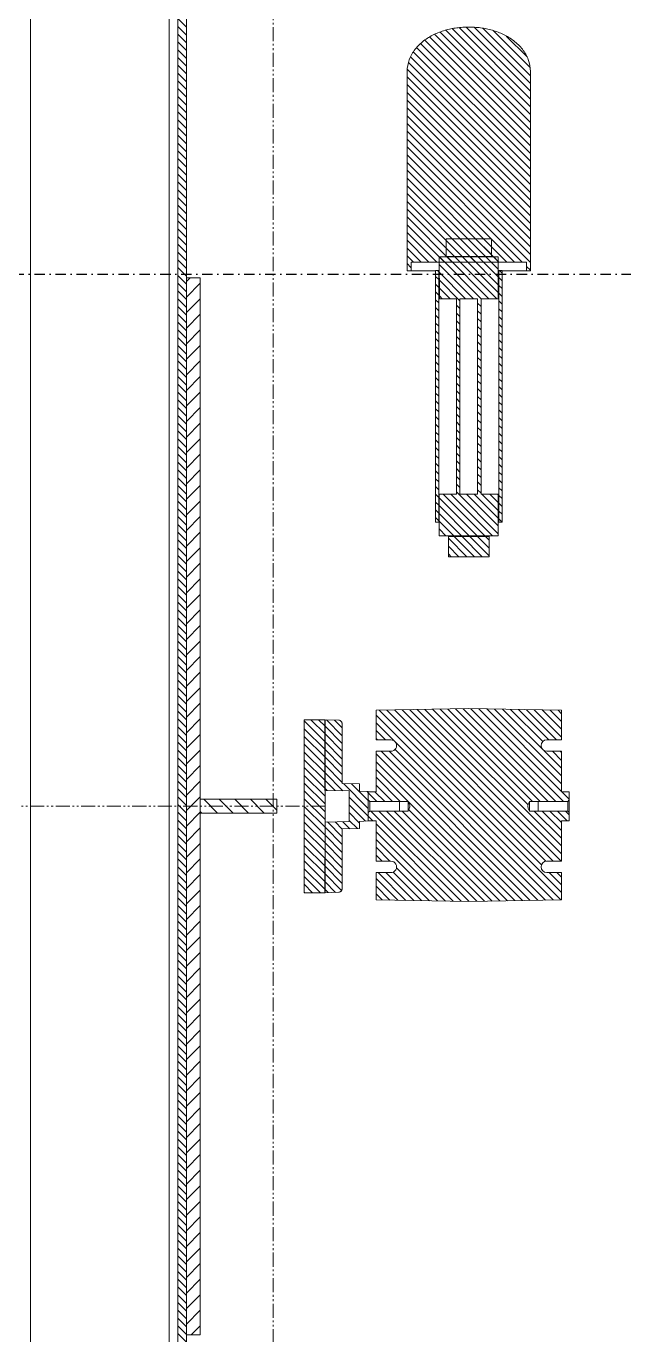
# Model space of a CAD drawing. Header units: millimetres. Extents: x 2179 to 44859, y 3478 to 159868.
# Drawn here: x 34571 to 34916, y 137283 to 138038 of the extents above; entities that cross this region are included whole.
import ezdxf

# ---------------------------------------------------------------- set-up
doc = ezdxf.new("R2010")
doc.units = ezdxf.units.MM
doc.linetypes.add('1_Čerchovaná 6_0mm', pattern=[12, 6, -3, 0, -3])
doc.linetypes.add('IMPORT-PHANTOM2', pattern=[14.732, 8.128, -1.524, 1.016, -1.524, 1.016, -1.524])
for name, color, linetype, lineweight in [('0-1', 7, 'IMPORT-PHANTOM2', 9), ('0-2', 7, 'Continuous', 9), ('2966-1_navrh dispozice stroju-HK_dwg-1', 7, 'Continuous', 9)]:
    doc.layers.add(name, color=color, linetype=linetype, lineweight=lineweight)
doc.layers.add('S-GRID-1', color=9, linetype='1_Čerchovaná 6_0mm', lineweight=25, true_color=0x808080)

# ---------------------------------------------------------------- blocks, each defined once
blk = doc.blocks.new('2966-1_navrh dispozice stroju-HK_dwg__X1506-903081-1NP _ stroje - KOTVÍCÍ BODY')
at = {"layer": '0-2'}
for p, q in [((-15004.42, 18509.95), (-14999.42, 18514.95)), ((-14999.93, 18509.95), (-14994.93, 18514.95)), ((-14995.44, 18509.95), (-14990.44, 18514.95)), ((-14990.95, 18509.95), (-14985.95, 18514.95)), ((-14986.45, 18509.95), (-14981.45, 18514.95)), ((-14981.96, 18509.95), (-14976.96, 18514.95)), ((-14977.47, 18509.95), (-14972.47, 18514.95)), ((-14972.98, 18509.95), (-14967.98, 18514.95)), ((-14968.49, 18509.95), (-14963.49, 18514.95)), ((-14964, 18509.95), (-14959, 18514.95)), ((-14959.51, 18509.95), (-14954.51, 18514.95)), ((-14955.02, 18509.95), (-14950.02, 18514.95)), ((-14950.53, 18509.95), (-14945.53, 18514.95)), ((-14946.04, 18509.95), (-14941.04, 18514.95)), ((-14941.55, 18509.95), (-14936.55, 18514.95)), ((-14937.06, 18509.95), (-14932.06, 18514.95)), ((-14932.57, 18509.95), (-14927.57, 18514.95)), ((-14928.08, 18509.95), (-14923.08, 18514.95)), ((-14923.59, 18509.95), (-14918.59, 18514.95)), ((-14919.1, 18509.95), (-14914.1, 18514.95)), ((-14914.61, 18509.95), (-14909.61, 18514.95)), ((-14910.12, 18509.95), (-14905.12, 18514.95)), ((-14905.63, 18509.95), (-14900.63, 18514.95)), ((-14901.14, 18509.95), (-14896.14, 18514.95)), ((-14896.65, 18509.95), (-14891.65, 18514.95)), ((-14892.16, 18509.95), (-14887.16, 18514.95)), ((-14887.67, 18509.95), (-14882.67, 18514.95)), ((-14883.18, 18509.95), (-14878.18, 18514.95)), ((-14878.69, 18509.95), (-14873.69, 18514.95)), ((-14874.2, 18509.95), (-14869.2, 18514.95)), ((-14869.71, 18509.95), (-14864.71, 18514.95)), ((-14865.22, 18509.95), (-14860.22, 18514.95)), ((-14860.73, 18509.95), (-14855.73, 18514.95)), ((-14856.24, 18509.95), (-14851.24, 18514.95)), ((-14851.75, 18509.95), (-14846.75, 18514.95)), ((-14847.26, 18509.95), (-14842.26, 18514.95)), ((-14842.77, 18509.95), (-14837.77, 18514.95)), ((-14838.28, 18509.95), (-14833.28, 18514.95)), ((-14833.79, 18509.95), (-14828.79, 18514.95)), ((-14829.3, 18509.95), (-14824.3, 18514.95)), ((-14824.81, 18509.95), (-14819.81, 18514.95)), ((-14820.32, 18509.95), (-14815.32, 18514.95)), ((-14815.83, 18509.95), (-14810.83, 18514.95)), ((-14811.34, 18509.95), (-14806.34, 18514.95)), ((-14806.85, 18509.95), (-14801.85, 18514.95)), ((-14802.36, 18509.95), (-14797.36, 18514.95)), ((-14797.87, 18509.95), (-14792.87, 18514.95)), ((-14793.38, 18509.95), (-14788.38, 18514.95)), ((-14788.89, 18509.95), (-14783.89, 18514.95)), ((-14784.4, 18509.95), (-14779.4, 18514.95)), ((-14779.91, 18509.95), (-14774.91, 18514.95)), ((-14775.42, 18509.95), (-14770.42, 18514.95)), ((-14770.93, 18509.95), (-14765.93, 18514.95)), ((-14766.44, 18509.95), (-14761.44, 18514.95)), ((-14761.95, 18509.95), (-14756.95, 18514.95)), ((-14757.46, 18509.95), (-14752.46, 18514.95)), ((-14752.97, 18509.95), (-14747.97, 18514.95)), ((-14748.48, 18509.95), (-14743.48, 18514.95)), ((-14743.99, 18509.95), (-14738.99, 18514.95)), ((-14739.5, 18509.95), (-14734.5, 18514.95)), ((-14735.01, 18509.95), (-14730.01, 18514.95)), ((-14730.52, 18509.95), (-14725.52, 18514.95)), ((-14726.03, 18509.95), (-14721.03, 18514.95)), ((-14721.54, 18509.95), (-14716.54, 18514.95)), ((-14717.05, 18509.95), (-14712.05, 18514.95)), ((-14712.56, 18509.95), (-14707.56, 18514.95)), ((-14708.07, 18509.95), (-14703.07, 18514.95)), ((-14703.58, 18509.95), (-14698.58, 18514.95)), ((-14699.09, 18509.95), (-14694.09, 18514.95)), ((-14694.6, 18509.95), (-14689.6, 18514.95)), ((-14690.11, 18509.95), (-14685.11, 18514.95)), ((-14685.62, 18509.95), (-14680.62, 18514.95)), ((-14681.13, 18509.95), (-14676.13, 18514.95)), ((-14676.64, 18509.95), (-14671.64, 18514.95)), ((-14672.15, 18509.95), (-14667.15, 18514.95)), ((-14667.66, 18509.95), (-14662.66, 18514.95)), ((-14663.17, 18509.95), (-14658.17, 18514.95)), ((-14658.68, 18509.95), (-14653.68, 18514.95)), ((-14654.19, 18509.95), (-14649.19, 18514.95)), ((-14649.7, 18509.95), (-14644.7, 18514.95)), ((-14645.21, 18509.95), (-14640.21, 18514.95)), ((-14640.72, 18509.95), (-14635.72, 18514.95)), ((-14636.22, 18509.95), (-14631.22, 18514.95)), ((-14631.73, 18509.95), (-14626.73, 18514.95)), ((-14627.24, 18509.95), (-14622.24, 18514.95)), ((-14622.75, 18509.95), (-14617.75, 18514.95)), ((-14618.26, 18509.95), (-14613.26, 18514.95)), ((-14613.77, 18509.95), (-14608.77, 18514.95)), ((-14609.28, 18509.95), (-14604.28, 18514.95)), ((-14604.79, 18509.95), (-14599.79, 18514.95)), ((-14600.3, 18509.95), (-14595.3, 18514.95)), ((-14595.81, 18509.95), (-14590.81, 18514.95)), ((-14591.32, 18509.95), (-14586.32, 18514.95)), ((-14586.83, 18509.95), (-14581.83, 18514.95)), ((-14582.34, 18509.95), (-14577.34, 18514.95)), ((-14577.85, 18509.95), (-14572.85, 18514.95)), ((-14573.36, 18509.95), (-14568.36, 18514.95)), ((-14568.87, 18509.95), (-14563.87, 18514.95)), ((-14564.38, 18509.95), (-14559.38, 18514.95)), ((-14559.89, 18509.95), (-14554.89, 18514.95)), ((-14555.4, 18509.95), (-14550.4, 18514.95)), ((-14550.91, 18509.95), (-14545.91, 18514.95)), ((-14546.42, 18509.95), (-14541.42, 18514.95)), ((-14541.93, 18509.95), (-14536.93, 18514.95)), ((-14537.44, 18509.95), (-14532.44, 18514.95)), ((-14532.95, 18509.95), (-14527.95, 18514.95)), ((-14528.46, 18509.95), (-14523.46, 18514.95)), ((-14523.97, 18509.95), (-14518.97, 18514.95)), ((-14519.48, 18509.95), (-14514.48, 18514.95)), ((-14514.99, 18509.95), (-14509.99, 18514.95)), ((-14510.5, 18509.95), (-14505.5, 18514.95)), ((-14506.01, 18509.95), (-14501.01, 18514.95)), ((-14501.52, 18509.95), (-14496.52, 18514.95)), ((-14497.03, 18509.95), (-14492.03, 18514.95)), ((-14492.54, 18509.95), (-14487.54, 18514.95)), ((-14488.05, 18509.95), (-14483.05, 18514.95)), ((-14483.56, 18509.95), (-14478.56, 18514.95)), ((-14479.07, 18509.95), (-14474.07, 18514.95)), ((-14474.58, 18509.95), (-14469.58, 18514.95)), ((-14470.09, 18509.95), (-14465.09, 18514.95)), ((-14465.6, 18509.95), (-14460.6, 18514.95)), ((-14461.11, 18509.95), (-14456.11, 18514.95)), ((-14456.62, 18509.95), (-14451.62, 18514.95)), ((-14452.13, 18509.95), (-14447.13, 18514.95)), ((-14447.64, 18509.95), (-14442.64, 18514.95)), ((-14443.15, 18509.95), (-14438.15, 18514.95)), ((-14438.66, 18509.95), (-14433.66, 18514.95)), ((-14434.17, 18509.95), (-14429.17, 18514.95)), ((-14429.68, 18509.95), (-14424.68, 18514.95)), ((-14425.19, 18509.95), (-14420.19, 18514.95)), ((-14420.7, 18509.95), (-14415.7, 18514.95)), ((-14416.21, 18509.95), (-14411.21, 18514.95)), ((-14411.72, 18509.95), (-14406.72, 18514.95)), ((-14407.23, 18509.95), (-14402.23, 18514.95)), ((-14402.74, 18509.95), (-14397.74, 18514.95)), ((-14398.25, 18509.95), (-14393.25, 18514.95)), ((-14393.76, 18509.95), (-14388.76, 18514.95)), ((-14389.27, 18509.95), (-14384.27, 18514.95)), ((-14384.78, 18509.95), (-14379.78, 18514.95)), ((-14380.29, 18509.95), (-14375.29, 18514.95)), ((-14375.8, 18509.95), (-14370.8, 18514.95)), ((-14371.31, 18509.95), (-14366.31, 18514.95)), ((-14366.82, 18509.95), (-14361.82, 18514.95)), ((-14362.33, 18509.95), (-14357.33, 18514.95)), ((-14357.84, 18509.95), (-14352.84, 18514.95)), ((-14353.35, 18509.95), (-14348.35, 18514.95)), ((-14348.86, 18509.95), (-14343.86, 18514.95)), ((-14344.37, 18509.95), (-14339.37, 18514.95)), ((-14339.88, 18509.95), (-14334.88, 18514.95)), ((-14335.39, 18509.95), (-14330.39, 18514.95)), ((-14330.9, 18509.95), (-14325.9, 18514.95)), ((-14326.41, 18509.95), (-14321.41, 18514.95)), ((-14321.92, 18509.95), (-14316.92, 18514.95)), ((-14317.43, 18509.95), (-14312.43, 18514.95)), ((-14312.94, 18509.95), (-14307.94, 18514.95)), ((-14308.45, 18509.95), (-14303.45, 18514.95)), ((-14303.96, 18509.95), (-14298.96, 18514.95)), ((-14299.47, 18509.95), (-14294.47, 18514.95)), ((-14294.98, 18509.95), (-14289.98, 18514.95)), ((-14290.49, 18509.95), (-14285.49, 18514.95)), ((-14285.99, 18509.95), (-14280.99, 18514.95)), ((-14281.5, 18509.95), (-14276.5, 18514.95)), ((-14277.01, 18509.95), (-14272.01, 18514.95)), ((-14272.52, 18509.95), (-14267.52, 18514.95)), ((-14268.03, 18509.95), (-14263.03, 18514.95)), ((-14263.54, 18509.95), (-14258.54, 18514.95)), ((-14259.05, 18509.95), (-14254.05, 18514.95)), ((-14254.56, 18509.95), (-14249.56, 18514.95)), ((-14250.07, 18509.95), (-14245.07, 18514.95)), ((-14245.58, 18509.95), (-14240.58, 18514.95))]:
    blk.add_line(p, q, dxfattribs=at)
blk = doc.blocks.new('2966-1_navrh dispozice stroju-HK_dwg__X1531-903106-1NP _ stroje - KOTVÍCÍ BODY')
at = {"layer": '0-2'}
for p, q in [((-14547.14, 18733.74), (-14544.93, 18735.95)), ((-14547.14, 18729.25), (-14541.56, 18734.83)), ((-14606.21, 18679.16), (-14552.66, 18732.7)), ((-14606.17, 18674.7), (-14552.66, 18728.21)), ((-14606.04, 18688.3), (-14562.9, 18731.45)), ((-14605.96, 18692.88), (-14567.39, 18731.45)), ((-14605.77, 18652.65), (-14526.98, 18731.45)), ((-14605.69, 18648.24), (-14522.49, 18731.45)), ((-14605.63, 18711.17), (-14588.2, 18728.6)), ((-14605.61, 18643.83), (-14518.2, 18731.25)), ((-14605.55, 18715.74), (-14589.84, 18731.45)), ((-14605.46, 18720.32), (-14594.33, 18731.45)), ((-14605.38, 18724.89), (-14598.82, 18731.45)), ((-14605.3, 18729.46), (-14603.31, 18731.45)), ((-14605.29, 18626.19), (-14500.04, 18731.45)), ((-14602.55, 18624.45), (-14495.89, 18731.1)), ((-14582.09, 18721.24), (-14571.88, 18731.45)), ((-14581.6, 18730.71), (-14580.86, 18731.45)), ((-14581.6, 18726.22), (-14576.37, 18731.45)), ((-14547.14, 18724.76), (-14540.45, 18731.45)), ((-14547.14, 18720.27), (-14535.96, 18731.45)), ((-14547.13, 18715.78), (-14531.47, 18731.45)), ((-14511.6, 18728.86), (-14509.02, 18731.45)), ((-14511.6, 18724.37), (-14504.53, 18731.45)), ((-14606.09, 18670.29), (-14552.66, 18723.72)), ((-14605.88, 18697.45), (-14583.19, 18720.14)), ((-14605.79, 18702.02), (-14587.22, 18720.6)), ((-14605.71, 18706.6), (-14588.2, 18724.11)), ((-14605.53, 18639.42), (-14518.2, 18726.75)), ((-14605.45, 18635.01), (-14518.14, 18722.33)), ((-14605.37, 18630.6), (-14516.1, 18719.88)), ((-14582.66, 18635.36), (-14495.74, 18722.27)), ((-14606.01, 18665.88), (-14552.66, 18719.23)), ((-14605.93, 18661.47), (-14552.67, 18714.74)), ((-14605.85, 18657.06), (-14550.76, 18712.16)), ((-14581.6, 18631.92), (-14495.66, 18717.86)), ((-14581.6, 18627.43), (-14495.59, 18713.45)), ((-14580.1, 18624.45), (-14495.51, 18709.04)), ((-14575.61, 18624.45), (-14495.43, 18704.62)), ((-14547.8, 18643.27), (-14495.28, 18695.8)), ((-14547.13, 18639.45), (-14495.2, 18691.38)), ((-14547.14, 18634.95), (-14495.12, 18686.97)), ((-14547.14, 18630.46), (-14495.05, 18682.56)), ((-14547.14, 18625.97), (-14494.97, 18678.14)), ((-14547.14, 18621.48), (-14495.04, 18673.58)), ((-14539.69, 18624.45), (-14495.12, 18669.01)), ((-14535.2, 18624.45), (-14495.2, 18664.44)), ((-14530.71, 18624.45), (-14495.28, 18659.87)), ((-14514.46, 18636.2), (-14495.36, 18655.3)), ((-14511.89, 18634.28), (-14495.44, 18650.73)), ((-14511.6, 18630.08), (-14495.52, 18646.16)), ((-14566.63, 18624.45), (-14552.67, 18638.41)), ((-14511.6, 18625.59), (-14495.6, 18641.59)), ((-14508.25, 18624.45), (-14495.68, 18637.02)), ((-14593.57, 18624.45), (-14588.2, 18629.81)), ((-14562.14, 18624.45), (-14552.66, 18633.92)), ((-14558.29, 18623.8), (-14552.66, 18629.43)), ((-14526.22, 18624.45), (-14518.2, 18632.46)), ((-14503.76, 18624.45), (-14495.76, 18632.45)), ((-14589.08, 18624.45), (-14588.2, 18625.32)), ((-14557.66, 18619.95), (-14552.66, 18624.94)), ((-14544.19, 18619.95), (-14541.53, 18622.6)), ((-14521.72, 18624.45), (-14518.2, 18627.97)), ((-14499.27, 18624.45), (-14495.84, 18627.88))]:
    blk.add_line(p, q, dxfattribs=at)
at = {"layer": '0-2', "flags": 128}
for points in [[(-14606.13, 18683.73), (-14558.41, 18731.45), (-14553.91, 18735.95)], [(-14598.06, 18624.45), (-14587.28, 18635.23), (-14495.82, 18726.69)], [(-14571.12, 18624.45), (-14552.67, 18642.9), (-14495.35, 18700.21)]]:
    blk.add_lwpolyline(points, dxfattribs=at)
blk = doc.blocks.new('2966-1_navrh dispozice stroju-HK_dwg__X1532-903107-1NP _ stroje - KOTVÍCÍ BODY')
at = {"layer": '0-2'}
for p, q in [((-14562.96, 18605.66), (-14548.68, 18619.95)), ((-14562.88, 18610.23), (-14553.17, 18619.95)), ((-14562.8, 18614.8), (-14562.66, 18614.95)), ((-14558.4, 18619.21), (-14557.66, 18619.95)), ((-14555.19, 18608.95), (-14544.19, 18619.95)), ((-14550.7, 18608.95), (-14541.35, 18618.29)), ((-14546.21, 18608.95), (-14540.21, 18614.95)), ((-14541.72, 18608.95), (-14536.98, 18613.68)), ((-14540.98, 18605.19), (-14536.9, 18609.27)), ((-14599.74, 18595.82), (-14590.62, 18604.95)), ((-14599.63, 18600.43), (-14595.11, 18604.95)), ((-14596.13, 18594.95), (-14586.13, 18604.95)), ((-14591.64, 18594.95), (-14581.64, 18604.95)), ((-14587.15, 18594.95), (-14577.15, 18604.95)), ((-14582.66, 18594.95), (-14572.66, 18604.95)), ((-14578.17, 18594.95), (-14568.17, 18604.95)), ((-14573.68, 18594.95), (-14563.68, 18604.95)), ((-14569.19, 18594.95), (-14558.82, 18605.31)), ((-14564.7, 18594.95), (-14558.9, 18600.74)), ((-14540.9, 18600.78), (-14536.73, 18604.95)), ((-14540.82, 18596.37), (-14532.24, 18604.95)), ((-14537.75, 18594.95), (-14527.75, 18604.95)), ((-14533.26, 18594.95), (-14523.26, 18604.95)), ((-14528.77, 18594.95), (-14518.77, 18604.95)), ((-14524.28, 18594.95), (-14514.28, 18604.95)), ((-14519.79, 18594.95), (-14509.79, 18604.95)), ((-14515.3, 18594.95), (-14505.3, 18604.95)), ((-14510.81, 18594.95), (-14501.27, 18604.49)), ((-14506.32, 18594.95), (-14500.19, 18601.08)), ((-14560.21, 18594.95), (-14558.98, 18596.17)), ((-14501.83, 18594.95), (-14500.08, 18596.7))]:
    blk.add_line(p, q, dxfattribs=at)
blk = doc.blocks.new('2966-1_navrh dispozice stroju-HK_dwg__X1533-903108-1NP _ stroje - KOTVÍCÍ BODY')
at = {"layer": '0-2'}
for p, q in [((-14705.6, 18687.53), (-14703.4, 18689.73)), ((-14705.6, 18683.04), (-14698.91, 18689.73)), ((-14705.6, 18678.55), (-14694.42, 18689.73)), ((-14705.6, 18674.06), (-14693.9, 18685.76)), ((-14705.6, 18669.57), (-14693.9, 18681.27)), ((-14704.51, 18666.16), (-14693.9, 18676.78)), ((-14700.02, 18666.16), (-14693.9, 18672.29)), ((-14695.53, 18666.16), (-14693.9, 18667.8))]:
    blk.add_line(p, q, dxfattribs=at)
blk = doc.blocks.new('2966-1_navrh dispozice stroju-HK_dwg__X1534-903109-1NP _ stroje - KOTVÍCÍ BODY')
at = {"layer": '0-2'}
for p, q in [((-14866.9, 18692.36), (-14864.32, 18694.95)), ((-14866.9, 18687.87), (-14859.83, 18694.95)), ((-14866.9, 18683.38), (-14855.34, 18694.95)), ((-14866.9, 18678.89), (-14850.85, 18694.95)), ((-14866.9, 18674.4), (-14846.36, 18694.95)), ((-14866.9, 18669.91), (-14842.76, 18694.06)), ((-14866.9, 18665.42), (-14842.76, 18689.57)), ((-14731.25, 18670.86), (-14707.16, 18694.95)), ((-14730.05, 18694.52), (-14729.61, 18694.95)), ((-14730.05, 18690.03), (-14725.12, 18694.95)), ((-14730.05, 18685.53), (-14720.63, 18694.95)), ((-14730.05, 18681.04), (-14716.14, 18694.95)), ((-14730.05, 18676.55), (-14711.65, 18694.95)), ((-14730.05, 18667.57), (-14705.9, 18691.72)), ((-14866.89, 18660.95), (-14842.76, 18685.08)), ((-14840.28, 18683.06), (-14838.31, 18685.03)), ((-14835.79, 18683.06), (-14833.82, 18685.03)), ((-14831.3, 18683.06), (-14829.33, 18685.03)), ((-14826.81, 18683.06), (-14824.84, 18685.03)), ((-14822.32, 18683.06), (-14820.35, 18685.03)), ((-14817.83, 18683.06), (-14815.86, 18685.03)), ((-14813.34, 18683.06), (-14811.37, 18685.03)), ((-14808.85, 18683.06), (-14806.88, 18685.03)), ((-14804.36, 18683.06), (-14802.39, 18685.03)), ((-14799.87, 18683.06), (-14797.9, 18685.03)), ((-14795.38, 18683.06), (-14793.41, 18685.03)), ((-14790.89, 18683.06), (-14788.92, 18685.03)), ((-14786.4, 18683.06), (-14784.43, 18685.03)), ((-14781.91, 18683.06), (-14779.94, 18685.03)), ((-14777.42, 18683.06), (-14775.45, 18685.03)), ((-14772.93, 18683.06), (-14770.96, 18685.03)), ((-14768.44, 18683.06), (-14766.47, 18685.03)), ((-14763.95, 18683.06), (-14761.98, 18685.03)), ((-14759.46, 18683.06), (-14757.49, 18685.03)), ((-14754.97, 18683.06), (-14753, 18685.03)), ((-14750.48, 18683.06), (-14748.51, 18685.03)), ((-14745.99, 18683.06), (-14744.02, 18685.03)), ((-14741.5, 18683.06), (-14739.53, 18685.03)), ((-14737.01, 18683.06), (-14735.04, 18685.03)), ((-14732.52, 18683.06), (-14730.55, 18685.03)), ((-14730.05, 18663.08), (-14705.9, 18687.23)), ((-14727.69, 18660.95), (-14705.9, 18682.74)), ((-14862.4, 18660.95), (-14842.76, 18680.59)), ((-14857.91, 18660.95), (-14842.76, 18676.1)), ((-14723.2, 18660.95), (-14705.9, 18678.25)), ((-14853.42, 18660.95), (-14841.53, 18672.83)), ((-14848.93, 18660.95), (-14842.76, 18667.12)), ((-14839.01, 18670.86), (-14837.04, 18672.83)), ((-14834.52, 18670.86), (-14832.55, 18672.83)), ((-14830.03, 18670.86), (-14828.06, 18672.83)), ((-14825.54, 18670.86), (-14823.57, 18672.83)), ((-14821.05, 18670.86), (-14819.08, 18672.83)), ((-14816.56, 18670.86), (-14814.59, 18672.83)), ((-14812.07, 18670.86), (-14810.1, 18672.83)), ((-14807.58, 18670.86), (-14805.61, 18672.83)), ((-14803.09, 18670.86), (-14801.12, 18672.83)), ((-14798.6, 18670.86), (-14796.63, 18672.83)), ((-14794.11, 18670.86), (-14792.14, 18672.83)), ((-14789.62, 18670.86), (-14787.65, 18672.83)), ((-14785.13, 18670.86), (-14783.16, 18672.83)), ((-14780.64, 18670.86), (-14778.67, 18672.83)), ((-14776.15, 18670.86), (-14774.18, 18672.83)), ((-14771.66, 18670.86), (-14769.69, 18672.83)), ((-14767.17, 18670.86), (-14765.2, 18672.83)), ((-14762.68, 18670.86), (-14760.71, 18672.83)), ((-14758.19, 18670.86), (-14756.22, 18672.83)), ((-14753.7, 18670.86), (-14751.73, 18672.83)), ((-14749.21, 18670.86), (-14747.24, 18672.83)), ((-14744.72, 18670.86), (-14742.75, 18672.83)), ((-14740.23, 18670.86), (-14738.26, 18672.83)), ((-14735.74, 18670.86), (-14733.77, 18672.83)), ((-14718.71, 18660.95), (-14705.9, 18673.76)), ((-14714.22, 18660.95), (-14705.9, 18669.27)), ((-14844.44, 18660.95), (-14842.76, 18662.63)), ((-14709.73, 18660.95), (-14705.9, 18664.78))]:
    blk.add_line(p, q, dxfattribs=at)
blk = doc.blocks.new('2966-1_navrh dispozice stroju-HK_dwg__X1535-903110-1NP _ stroje - KOTVÍCÍ BODY')
at = {"layer": '0-2'}
for p, q in [((-14859.05, 18659.8), (-14858.28, 18660.57)), ((-14855.64, 18658.72), (-14853.79, 18660.57)), ((-14851.15, 18658.72), (-14849.3, 18660.57)), ((-14846.66, 18658.72), (-14844.81, 18660.57)), ((-14842.17, 18658.72), (-14840.32, 18660.57)), ((-14837.68, 18658.72), (-14835.83, 18660.57)), ((-14833.19, 18658.72), (-14831.34, 18660.57)), ((-14828.7, 18658.72), (-14826.85, 18660.57)), ((-14824.21, 18658.72), (-14822.36, 18660.57)), ((-14819.72, 18658.72), (-14817.87, 18660.57)), ((-14815.23, 18658.72), (-14813.38, 18660.57)), ((-14810.74, 18658.72), (-14808.89, 18660.57)), ((-14806.25, 18658.72), (-14804.4, 18660.57)), ((-14801.76, 18658.72), (-14799.91, 18660.57)), ((-14797.27, 18658.72), (-14795.42, 18660.57)), ((-14792.78, 18658.72), (-14790.93, 18660.57)), ((-14788.29, 18658.72), (-14786.44, 18660.57)), ((-14783.8, 18658.72), (-14781.95, 18660.57)), ((-14779.31, 18658.72), (-14777.46, 18660.57)), ((-14774.82, 18658.72), (-14772.97, 18660.57)), ((-14770.33, 18658.72), (-14768.48, 18660.57)), ((-14765.84, 18658.72), (-14763.99, 18660.57)), ((-14761.35, 18658.72), (-14759.5, 18660.57)), ((-14756.86, 18658.72), (-14755.01, 18660.57)), ((-14752.37, 18658.72), (-14750.52, 18660.57)), ((-14747.88, 18658.72), (-14746.03, 18660.57)), ((-14743.39, 18658.72), (-14741.54, 18660.57)), ((-14738.9, 18658.72), (-14737.05, 18660.57)), ((-14734.41, 18658.72), (-14732.56, 18660.57)), ((-14729.92, 18658.72), (-14728.07, 18660.57)), ((-14725.43, 18658.72), (-14723.58, 18660.57)), ((-14720.94, 18658.72), (-14719.09, 18660.57)), ((-14716.45, 18658.72), (-14714.6, 18660.57))]:
    blk.add_line(p, q, dxfattribs=at)
blk = doc.blocks.new('2966-1_navrh dispozice stroju-HK_dwg__X1536-903111-1NP _ stroje - KOTVÍCÍ BODY')
at = {"layer": '0-2'}
for p, q in [((-14859.05, 18695.72), (-14857.6, 18697.17)), ((-14854.96, 18695.32), (-14853.11, 18697.17)), ((-14850.47, 18695.32), (-14848.62, 18697.17)), ((-14845.98, 18695.32), (-14844.13, 18697.17)), ((-14841.49, 18695.32), (-14839.64, 18697.17)), ((-14837, 18695.32), (-14835.15, 18697.17)), ((-14832.51, 18695.32), (-14830.66, 18697.17)), ((-14828.02, 18695.32), (-14826.17, 18697.17)), ((-14823.53, 18695.32), (-14821.68, 18697.17)), ((-14819.04, 18695.32), (-14817.19, 18697.17)), ((-14814.55, 18695.32), (-14812.7, 18697.17)), ((-14810.06, 18695.32), (-14808.21, 18697.17)), ((-14805.57, 18695.32), (-14803.72, 18697.17)), ((-14801.08, 18695.32), (-14799.23, 18697.17)), ((-14796.59, 18695.32), (-14794.74, 18697.17)), ((-14792.1, 18695.32), (-14790.25, 18697.17)), ((-14787.61, 18695.32), (-14785.76, 18697.17)), ((-14783.12, 18695.32), (-14781.27, 18697.17)), ((-14778.63, 18695.32), (-14776.78, 18697.17)), ((-14774.14, 18695.32), (-14772.29, 18697.17)), ((-14769.65, 18695.32), (-14767.8, 18697.17)), ((-14765.16, 18695.32), (-14763.31, 18697.17)), ((-14760.67, 18695.32), (-14758.82, 18697.17)), ((-14756.18, 18695.32), (-14754.33, 18697.17)), ((-14751.69, 18695.32), (-14749.84, 18697.17)), ((-14747.2, 18695.32), (-14745.35, 18697.17)), ((-14742.71, 18695.32), (-14740.86, 18697.17)), ((-14738.22, 18695.32), (-14736.37, 18697.17)), ((-14733.73, 18695.32), (-14731.88, 18697.17)), ((-14729.24, 18695.32), (-14727.39, 18697.17)), ((-14724.75, 18695.32), (-14722.9, 18697.17)), ((-14720.26, 18695.32), (-14718.41, 18697.17)), ((-14715.77, 18695.32), (-14713.92, 18697.17))]:
    blk.add_line(p, q, dxfattribs=at)
blk = doc.blocks.new('2966-1_navrh dispozice stroju-HK_dwg__X1537-903112-1NP _ stroje - KOTVÍCÍ BODY')
at = {"layer": '0-2'}
for p, q in [((-14877.4, 18690.84), (-14877.27, 18690.97)), ((-14877.4, 18686.35), (-14872.78, 18690.97)), ((-14877.4, 18681.86), (-14868.29, 18690.97)), ((-14877.4, 18677.37), (-14867.2, 18687.57)), ((-14877.4, 18672.88), (-14867.2, 18683.08)), ((-14877.4, 18668.39), (-14867.2, 18678.59)), ((-14876.38, 18664.92), (-14867.2, 18674.1)), ((-14871.89, 18664.92), (-14867.2, 18669.61)), ((-14867.4, 18664.92), (-14867.2, 18665.12))]:
    blk.add_line(p, q, dxfattribs=at)
blk = doc.blocks.new('2966-1_navrh dispozice stroju-HK_dwg__X1538-903113-1NP _ stroje - KOTVÍCÍ BODY')
at = {"layer": '0-2'}
for p, q in [((-14999.48, 18676.52), (-14962.47, 18713.53)), ((-14999.43, 18681.07), (-14966.96, 18713.53)), ((-14999.21, 18672.31), (-14957.98, 18713.53)), ((-14998.85, 18686.14), (-14971.45, 18713.53)), ((-14998.61, 18668.41), (-14953.49, 18713.53)), ((-14997.75, 18664.78), (-14949, 18713.53)), ((-14997.51, 18691.97), (-14976.12, 18713.36)), ((-14996.66, 18661.39), (-14944.51, 18713.53)), ((-14995.34, 18658.22), (-14940.02, 18713.53)), ((-14993.79, 18655.27), (-14935.53, 18713.53)), ((-14992.02, 18652.55), (-14931.04, 18713.53)), ((-14990.02, 18650.07), (-14926.55, 18713.53)), ((-14987.76, 18647.84), (-14922.06, 18713.53)), ((-14985.21, 18645.9), (-14917.57, 18713.53)), ((-14982.32, 18644.29), (-14913.08, 18713.53)), ((-14979.02, 18643.1), (-14908.59, 18713.53)), ((-14975.17, 18642.46), (-14904.1, 18713.53)), ((-14970.79, 18642.36), (-14899.61, 18713.53)), ((-14966.3, 18642.36), (-14895.12, 18713.53)), ((-14961.81, 18642.36), (-14890.63, 18713.53)), ((-14957.31, 18642.36), (-14886.14, 18713.53)), ((-14952.82, 18642.36), (-14881.65, 18713.53)), ((-14948.33, 18642.36), (-14877.16, 18713.53)), ((-14943.84, 18642.36), (-14872.67, 18713.53)), ((-14939.35, 18642.36), (-14868.18, 18713.53)), ((-14934.86, 18642.36), (-14863.69, 18713.53)), ((-14861.43, 18711.3), (-14859.2, 18713.53)), ((-14994.35, 18699.62), (-14982.4, 18711.57)), ((-14930.37, 18642.36), (-14863.9, 18708.83)), ((-14925.88, 18642.36), (-14863.9, 18704.34)), ((-14921.39, 18642.36), (-14863.9, 18699.85)), ((-14916.9, 18642.36), (-14863.9, 18695.36)), ((-14912.41, 18642.36), (-14863.9, 18690.87)), ((-14907.92, 18642.36), (-14863.9, 18686.38)), ((-14903.43, 18642.36), (-14863.9, 18681.89)), ((-14898.94, 18642.36), (-14863.9, 18677.4)), ((-14894.45, 18642.36), (-14863.9, 18672.91)), ((-14889.96, 18642.36), (-14863.9, 18668.42)), ((-14885.47, 18642.36), (-14863.9, 18663.93)), ((-14880.98, 18642.36), (-14863.9, 18659.44)), ((-14876.49, 18642.36), (-14863.9, 18654.95)), ((-14872, 18642.36), (-14863.9, 18650.46)), ((-14867.51, 18642.36), (-14863.9, 18645.97)), ((-14863.02, 18642.36), (-14860.79, 18644.59))]:
    blk.add_line(p, q, dxfattribs=at)
blk = doc.blocks.new('2966-1_navrh dispozice stroju-HK_dwg__X1539-903114-1NP _ stroje - KOTVÍCÍ BODY')
at = {"layer": '0-2'}
for p, q in [((-14852.73, 18514.95), (-14854.9, 18517.11)), ((-14843.75, 18514.95), (-14851.75, 18522.95)), ((-14834.77, 18514.95), (-14842.77, 18522.95)), ((-14825.79, 18514.95), (-14833.79, 18522.95)), ((-14816.81, 18514.95), (-14824.81, 18522.95)), ((-14807.83, 18514.95), (-14815.83, 18522.95)), ((-14798.85, 18514.95), (-14806.85, 18522.95)), ((-14789.87, 18514.95), (-14797.87, 18522.95)), ((-14780.89, 18514.95), (-14788.89, 18522.95)), ((-14771.91, 18514.95), (-14779.91, 18522.95)), ((-14762.93, 18514.95), (-14770.93, 18522.95)), ((-14753.95, 18514.95), (-14761.95, 18522.95)), ((-14744.97, 18514.95), (-14752.97, 18522.95)), ((-14735.99, 18514.95), (-14743.99, 18522.95)), ((-14727.01, 18514.95), (-14735.01, 18522.95)), ((-14718.03, 18514.95), (-14726.03, 18522.95)), ((-14709.05, 18514.95), (-14717.05, 18522.95)), ((-14700.07, 18514.95), (-14708.07, 18522.95)), ((-14691.09, 18514.95), (-14699.09, 18522.95)), ((-14682.11, 18514.95), (-14690.11, 18522.95)), ((-14673.13, 18514.95), (-14681.13, 18522.95)), ((-14664.15, 18514.95), (-14672.15, 18522.95)), ((-14655.17, 18514.95), (-14663.17, 18522.95)), ((-14646.19, 18514.95), (-14654.19, 18522.95)), ((-14637.21, 18514.95), (-14645.21, 18522.95)), ((-14628.23, 18514.95), (-14636.23, 18522.95)), ((-14619.25, 18514.95), (-14627.25, 18522.95)), ((-14610.27, 18514.95), (-14618.27, 18522.95)), ((-14601.29, 18514.95), (-14609.29, 18522.95)), ((-14592.31, 18514.95), (-14600.31, 18522.95)), ((-14583.33, 18514.95), (-14591.33, 18522.95)), ((-14574.35, 18514.95), (-14582.35, 18522.95)), ((-14565.37, 18514.95), (-14573.37, 18522.95)), ((-14556.38, 18514.95), (-14564.38, 18522.95)), ((-14547.4, 18514.95), (-14555.4, 18522.95)), ((-14538.42, 18514.95), (-14546.42, 18522.95)), ((-14529.44, 18514.95), (-14537.44, 18522.95)), ((-14520.46, 18514.95), (-14528.46, 18522.95)), ((-14511.48, 18514.95), (-14519.48, 18522.95)), ((-14502.5, 18514.95), (-14510.5, 18522.95)), ((-14493.52, 18514.95), (-14501.52, 18522.95)), ((-14484.54, 18514.95), (-14492.54, 18522.95)), ((-14475.56, 18514.95), (-14483.56, 18522.95)), ((-14466.58, 18514.95), (-14474.58, 18522.95)), ((-14457.6, 18514.95), (-14465.6, 18522.95)), ((-14448.62, 18514.95), (-14456.62, 18522.95)), ((-14439.64, 18514.95), (-14447.64, 18522.95)), ((-14430.66, 18514.95), (-14438.66, 18522.95)), ((-14421.68, 18514.95), (-14429.68, 18522.95)), ((-14412.7, 18514.95), (-14420.7, 18522.95)), ((-14403.72, 18514.95), (-14411.72, 18522.95)), ((-14394.74, 18514.95), (-14402.74, 18522.95)), ((-14385.76, 18514.95), (-14393.76, 18522.95)), ((-14376.78, 18514.95), (-14384.78, 18522.95)), ((-14367.8, 18514.95), (-14375.8, 18522.95)), ((-14358.82, 18514.95), (-14366.82, 18522.95)), ((-14349.84, 18514.95), (-14357.84, 18522.95)), ((-14340.86, 18514.95), (-14348.86, 18522.95)), ((-14331.88, 18514.95), (-14339.88, 18522.95)), ((-14322.9, 18514.95), (-14330.9, 18522.95)), ((-14313.92, 18514.95), (-14321.92, 18522.95)), ((-14304.94, 18514.95), (-14312.94, 18522.95)), ((-14295.96, 18514.95), (-14303.96, 18522.95)), ((-14286.98, 18514.95), (-14294.98, 18522.95)), ((-14278, 18514.95), (-14286, 18522.95)), ((-14269.02, 18514.95), (-14277.02, 18522.95)), ((-14260.04, 18514.95), (-14268.04, 18522.95)), ((-14251.06, 18514.95), (-14259.06, 18522.95)), ((-14244.9, 18517.77), (-14250.08, 18522.95))]:
    blk.add_line(p, q, dxfattribs=at)
blk = doc.blocks.new('2966-1_navrh dispozice stroju-HK_dwg__X1540-903115-1NP _ stroje - KOTVÍCÍ BODY')
at = {"layer": '0-2'}
for p, q in [((-14599.78, 18591.29), (-14596.13, 18594.95)), ((-14599.78, 18586.8), (-14591.64, 18594.95)), ((-14599.15, 18582.95), (-14587.15, 18594.95)), ((-14594.66, 18582.95), (-14582.66, 18594.95)), ((-14590.17, 18582.95), (-14578.17, 18594.95)), ((-14585.68, 18582.95), (-14573.68, 18594.95)), ((-14581.19, 18582.95), (-14569.19, 18594.95)), ((-14576.7, 18582.95), (-14564.7, 18594.95)), ((-14572.21, 18582.95), (-14560.21, 18594.95)), ((-14567.72, 18582.95), (-14555.72, 18594.95)), ((-14563.22, 18582.95), (-14551.22, 18594.95)), ((-14558.73, 18582.95), (-14546.73, 18594.95)), ((-14554.24, 18582.95), (-14542.24, 18594.95)), ((-14549.75, 18582.95), (-14537.75, 18594.95)), ((-14545.26, 18582.95), (-14533.26, 18594.95)), ((-14540.77, 18582.95), (-14528.77, 18594.95)), ((-14536.28, 18582.95), (-14524.28, 18594.95)), ((-14531.79, 18582.95), (-14519.79, 18594.95)), ((-14527.3, 18582.95), (-14515.3, 18594.95)), ((-14522.81, 18582.95), (-14510.81, 18594.95)), ((-14518.32, 18582.95), (-14506.32, 18594.95)), ((-14513.83, 18582.95), (-14501.83, 18594.95)), ((-14509.34, 18582.95), (-14500.02, 18592.28)), ((-14504.85, 18582.95), (-14500.02, 18587.79)), ((-14500.36, 18582.95), (-14500.02, 18583.3))]:
    blk.add_line(p, q, dxfattribs=at)
blk = doc.blocks.new('2966-1_navrh dispozice stroju-HK_dwg__X1541-903116-1NP _ stroje - KOTVÍCÍ BODY')
at = {"layer": '0-2'}
for p, q in [((-14553.9, 18560.84), (-14547.62, 18567.12)), ((-14553.9, 18551.86), (-14545.9, 18559.86)), ((-14553.9, 18542.88), (-14545.9, 18550.88)), ((-14553.9, 18533.9), (-14545.9, 18541.9)), ((-14553.9, 18524.92), (-14545.9, 18532.92)), ((-14546.89, 18522.95), (-14545.9, 18523.94))]:
    blk.add_line(p, q, dxfattribs=at)
blk = doc.blocks.new('2966-1_navrh dispozice stroju-HK_dwg-867852-1NP _ stroje - KOTVÍCÍ BODY')
at = {"layer": '0-1'}
for p, q in [((-3505.76, 23768.18), (-2305.86, 23046.91)), ((-2890.36, 23433.26), (-4540, 20688.9))]:
    blk.add_line(p, q, dxfattribs=at)
at = {"layer": '0-2'}
for p, q in [((-3579.53, 23742.51), (-2293.92, 22969.72)), ((-2335.13, 22901.16), (-3620.74, 23673.95)), ((-2870.57, 23471.53), (-2865.84, 23468.69))]:
    blk.add_line(p, q, dxfattribs=at)
at = {"layer": '0-2', "flags": 128}
for points in [[(-2288.77, 22978.3), (-3574.38, 23751.09), (-3576.95, 23746.8), (-2291.34, 22974.01)], [(-3121.58, 23684.28), (-3135, 23661.96), (-3126.26, 23656.7), (-3112.83, 23679.03)], [(-3128.05, 23653.14), (-3107.35, 23640.7), (-3102.24, 23649.2), (-3005.64, 23591.13), (-3010.75, 23582.63), (-2990.06, 23570.19), (-2972.54, 23599.33), (-2993.23, 23611.77), (-2998.34, 23603.28), (-3094.94, 23661.34), (-3089.84, 23669.84), (-3110.53, 23682.28)], [(-2978.12, 23605.28), (-3102.66, 23680.14), (-3103.61, 23678.56), (-2979.07, 23603.7)], [(-3095.96, 23659.65), (-2999.36, 23601.59), (-3004.63, 23592.82), (-3101.23, 23650.89)], [(-2996.98, 23573.92), (-3121.51, 23648.77), (-3122.46, 23647.19), (-2997.93, 23572.33)], [(-2974.97, 23594.71), (-2987.11, 23574.51), (-2977.08, 23568.48), (-2964.94, 23588.68)], [(-2670.16, 23207.56), (-2666.04, 23214.41), (-3188.86, 23528.68), (-3192.98, 23521.82)], [(-2853.78, 23397.27), (-2847.6, 23407.56), (-2933.11, 23458.96), (-2939.29, 23448.67)], [(-2924.02, 23369.49), (-2930.88, 23373.61), (-2908.12, 23411.47), (-2901.26, 23407.34)]]:
    blk.add_lwpolyline(points, close=True, dxfattribs=at)
for points in [[(-3102.53, 23680.07), (-3095.25, 23692.18), (-3094.1, 23694.09), (-3192.66, 23753.34)], [(-3229.33, 23692.33), (-3130.76, 23633.09), (-3129.61, 23635), (-3122.34, 23647.11)], [(-3095.25, 23692.18), (-3099.53, 23694.75), (-3133.9, 23637.58), (-3129.61, 23635)], [(-2903.6, 23485.56), (-2907.98, 23478.27), (-2922.6, 23487.06), (-2895.88, 23533.42), (-2867.48, 23578.77), (-2852.86, 23569.98), (-2857.24, 23562.69)], [(-2851.58, 23559.29), (-2847.2, 23566.58), (-2827.23, 23554.58), (-2824.85, 23558.39), (-2820.85, 23555.99)], [(-2829.36, 23540.1), (-2829.35, 23540.1), (-2820.5, 23554.84), (-2815.76, 23551.99), (-2824.62, 23537.25), (-2829.35, 23540.1), (-2831.93, 23535.82), (-2827.19, 23532.97), (-2824.62, 23537.25), (-2824.62, 23537.25)], [(-2820.5, 23554.84), (-2820.85, 23555.99), (-2814.57, 23552.22), (-2810.58, 23549.82), (-2812.83, 23545.92), (-2792.86, 23533.92), (-2797.24, 23526.63)], [(-2791.59, 23523.23), (-2787.21, 23530.52), (-2773.75, 23522.43), (-2800.51, 23476.09), (-2828.88, 23430.72), (-2842.33, 23438.81), (-2837.95, 23446.09)], [(-2880.62, 23456.57), (-2884.61, 23458.97), (-2882.36, 23462.87), (-2902.33, 23474.87), (-2897.95, 23482.16)], [(-2874.69, 23453.95), (-2879.43, 23456.8), (-2870.57, 23471.53), (-2870.57, 23471.54), (-2868, 23475.82), (-2863.25, 23472.97)], [(-2843.61, 23449.49), (-2847.99, 23442.21), (-2867.96, 23454.21), (-2870.34, 23450.4), (-2874.34, 23452.8), (-2874.69, 23453.95), (-2865.84, 23468.69), (-2865.83, 23468.68), (-2863.25, 23472.97)], [(-2928.78, 23465.73), (-2933.09, 23458.94), (-2898.16, 23437.95), (-2890.73, 23449.82), (-2875.55, 23440.69), (-2882.55, 23428.57), (-2847.62, 23407.57), (-2843.65, 23414.56)], [(-2925.32, 23465.94), (-2896.41, 23448.56), (-2891.11, 23457.04), (-2887.53, 23454.9), (-2884.72, 23459.04), (-2870.23, 23450.33), (-2872.57, 23445.9), (-2869, 23443.75), (-2874, 23435.09), (-2845.08, 23417.71)]]:
    blk.add_lwpolyline(points, dxfattribs=at)
at = {"layer": '0-2'}
for centre, start, end in [((-2854.41, 23560.99), 148.98964, 328.98964), ((-2794.41, 23524.93), 148.98964, 328.98964), ((-2900.78, 23483.86), 328.98964, 148.98964), ((-2840.78, 23447.79), 328.98964, 148.98964)]:
    blk.add_arc(centre, 3.3, start, end, dxfattribs=at)
for points, knots in [([(-3192.66, 23753.34), (-3194.65, 23754.54), (-3197.96, 23755.77), (-3202.59, 23756.24), (-3206.08, 23756.06), (-3209.49, 23755.39), (-3212.8, 23754.29), (-3215.95, 23752.83), (-3218.93, 23751.06), (-3221.74, 23749.03), (-3224.37, 23746.77), (-3226.82, 23744.31), (-3229.08, 23741.69), (-3231.15, 23738.91), (-3233.02, 23736), (-3234.7, 23732.98), (-3236.17, 23729.85), (-3237.42, 23726.63), (-3238.43, 23723.33), (-3239.18, 23719.95), (-3239.65, 23716.52), (-3239.81, 23713.06), (-3239.61, 23709.6), (-3239.02, 23706.18), (-3238.01, 23702.86), (-3236.53, 23699.7), (-3233.94, 23695.86), (-3231.31, 23693.52), (-3229.33, 23692.33)], [0, 0, 0, 0, 0.071662, 0.107555, 0.1434, 0.179226, 0.215034, 0.250789, 0.286489, 0.32218, 0.357919, 0.393657, 0.429319, 0.464982, 0.500675, 0.536332, 0.5719, 0.607448, 0.643084, 0.678744, 0.714365, 0.749992, 0.785675, 0.82142, 0.857166, 0.89289, 0.928645, 1, 1, 1, 1]), ([(-2815.76, 23551.99), (-2815.56, 23552.03), (-2815.17, 23552.1), (-2814.77, 23552.18), (-2814.57, 23552.22)], [0, 0, 0, 0, 0.499934, 1, 1, 1, 1]), ([(-2831.93, 23535.82), (-2831.63, 23535.35), (-2831.17, 23534.64), (-2830.41, 23533.82), (-2829.68, 23533.38), (-2828.59, 23533.09), (-2827.75, 23533.01), (-2827.19, 23532.97)], [0, 0, 0, 0, 0.28543, 0.428231, 0.570966, 0.713783, 1, 1, 1, 1]), ([(-2863.25, 23472.97), (-2863.56, 23473.44), (-2864.02, 23474.15), (-2864.79, 23474.97), (-2865.52, 23475.41), (-2866.6, 23475.7), (-2867.44, 23475.78), (-2868, 23475.82)], [0, 0, 0, 0, 0.286217, 0.429034, 0.571769, 0.71457, 1, 1, 1, 1]), ([(-2925.32, 23465.94), (-2925.56, 23466.09), (-2925.95, 23466.27), (-2926.49, 23466.42), (-2926.91, 23466.49), (-2927.33, 23466.5), (-2927.75, 23466.44), (-2928.29, 23466.25), (-2928.63, 23465.97), (-2928.78, 23465.73)], [0, 0, 0, 0, 0.221901, 0.332797, 0.443703, 0.554853, 0.666043, 0.777324, 1, 1, 1, 1]), ([(-2879.43, 23456.8), (-2879.63, 23456.76), (-2880.02, 23456.69), (-2880.42, 23456.61), (-2880.62, 23456.57)], [0, 0, 0, 0, 0.499934, 1, 1, 1, 1]), ([(-2843.65, 23414.56), (-2843.51, 23414.8), (-2843.42, 23415.23), (-2843.51, 23415.8), (-2843.65, 23416.2), (-2843.86, 23416.57), (-2844.11, 23416.91), (-2844.5, 23417.31), (-2844.84, 23417.57), (-2845.08, 23417.71)], [0, 0, 0, 0, 0.222648, 0.334002, 0.445393, 0.556624, 0.667729, 0.778633, 1, 1, 1, 1])]:
    blk.add_open_spline(points, degree=3, knots=knots, dxfattribs=at)
at = {"rotation": 328.989640494807}
for name in ['2966-1_navrh dispozice stroju-HK_dwg__X1538-903113-1NP _ stroje - KOTVÍCÍ BODY', '2966-1_navrh dispozice stroju-HK_dwg__X1506-903081-1NP _ stroje - KOTVÍCÍ BODY', '2966-1_navrh dispozice stroju-HK_dwg__X1537-903112-1NP _ stroje - KOTVÍCÍ BODY', '2966-1_navrh dispozice stroju-HK_dwg__X1534-903109-1NP _ stroje - KOTVÍCÍ BODY', '2966-1_navrh dispozice stroju-HK_dwg__X1536-903111-1NP _ stroje - KOTVÍCÍ BODY', '2966-1_navrh dispozice stroju-HK_dwg__X1535-903110-1NP _ stroje - KOTVÍCÍ BODY', '2966-1_navrh dispozice stroju-HK_dwg__X1533-903108-1NP _ stroje - KOTVÍCÍ BODY', '2966-1_navrh dispozice stroju-HK_dwg__X1531-903106-1NP _ stroje - KOTVÍCÍ BODY', '2966-1_navrh dispozice stroju-HK_dwg__X1539-903114-1NP _ stroje - KOTVÍCÍ BODY', '2966-1_navrh dispozice stroju-HK_dwg__X1532-903107-1NP _ stroje - KOTVÍCÍ BODY', '2966-1_navrh dispozice stroju-HK_dwg__X1540-903115-1NP _ stroje - KOTVÍCÍ BODY', '2966-1_navrh dispozice stroju-HK_dwg__X1541-903116-1NP _ stroje - KOTVÍCÍ BODY']:
    blk.add_blockref(name, (0, 0), dxfattribs=at)

msp = doc.modelspace()

# ---------------------------------------------------------------- linework, layer by layer
at = {"layer": 'S-GRID-1'}
msp.add_line((15251.91, 137895.39), (41989.24, 137895.39), dxfattribs=at)

# ---------------------------------------------------------------- block references
at = {"layer": '2966-1_navrh dispozice stroju-HK_dwg-1', "rotation": 301.0103595051954}
msp.add_blockref('2966-1_navrh dispozice stroju-HK_dwg-867852-1NP _ stroje - KOTVÍCÍ BODY', (16148.33, 123038.47), dxfattribs=at)

doc.saveas('drawing.dxf')
